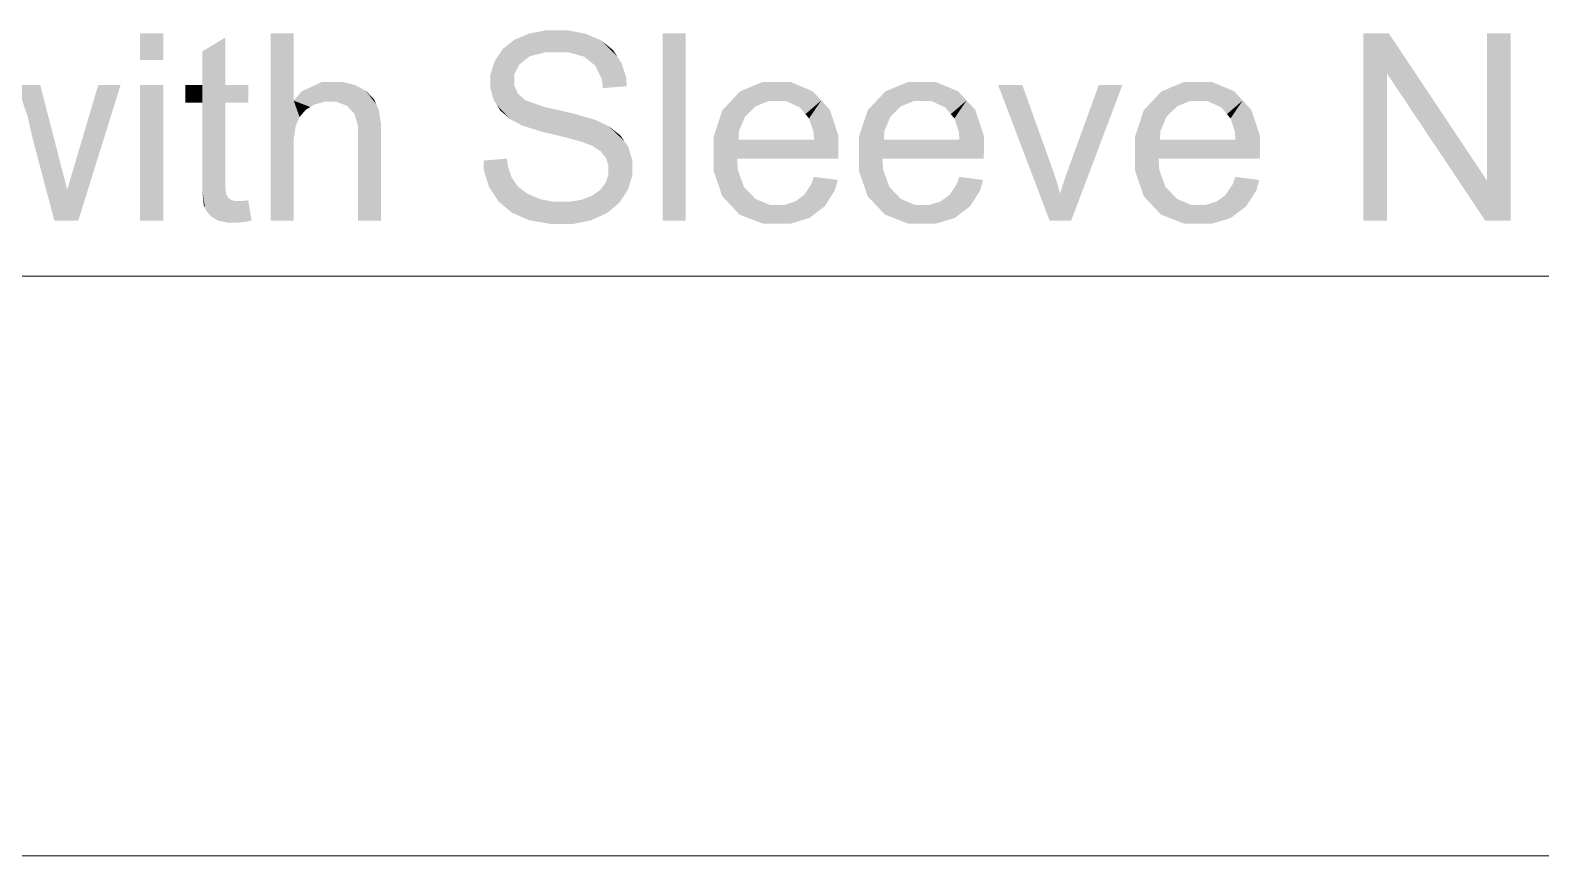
# Model space of a CAD drawing. Header units: millimetres. Extents: x 2 to 579, y 1 to 405.
# Drawn here: x 197.18 to 214.17, y 77.29 to 86.57 of the extents above; entities that cross this region are included whole.
import ezdxf

# ---------------------------------------------------------------- set-up
doc = ezdxf.new("R2010")
doc.units = ezdxf.units.MM
doc.linetypes.add('XKITLINE00', pattern=[0])
doc.layers.add('LinkedObject', color=7, linetype='Continuous', lineweight=0)

# ---------------------------------------------------------------- blocks, each defined once
blk = doc.blocks.new('*A4')
at = {"layer": 'LinkedObject'}
for points in [[(198.678, 86.536), (198.419, 86.239), (198.419, 86.536)], [(198.678, 86.239), (198.419, 86.239), (198.678, 86.536)], [(199.377, 86.49), (199.118, 85.957), (199.118, 86.334)], [(199.118, 85.957), (199.377, 86.49), (199.118, 85.757)], [(199.377, 85.957), (199.118, 85.757), (199.377, 86.49)], [(200.146, 86.536), (199.887, 84.43), (199.887, 86.536)], [(200.146, 85.78), (199.887, 84.43), (200.146, 86.536)], [(202.625, 86.464), (202.74, 86.233), (202.493, 86.359)], [(202.798, 86.279), (202.625, 86.464), (202.712, 86.5)], [(202.74, 86.233), (202.625, 86.464), (202.798, 86.279)], [(202.799, 86.536), (202.982, 86.325), (202.712, 86.5)], [(202.712, 86.5), (202.982, 86.325), (202.798, 86.279)], [(202.992, 86.572), (202.982, 86.325), (202.799, 86.536)], [(203.098, 86.572), (202.982, 86.325), (202.992, 86.572)], [(202.982, 86.325), (203.098, 86.572), (203.109, 86.325)], [(203.098, 86.572), (203.23, 86.325), (203.109, 86.325)], [(203.421, 86.534), (203.098, 86.572), (203.215, 86.572)], [(203.51, 86.496), (203.098, 86.572), (203.421, 86.534)], [(203.413, 86.274), (203.098, 86.572), (203.51, 86.496)], [(203.23, 86.325), (203.098, 86.572), (203.413, 86.274)], [(203.51, 86.496), (203.475, 86.223), (203.413, 86.274)], [(203.6, 86.459), (203.475, 86.223), (203.51, 86.496)], [(203.475, 86.223), (203.6, 86.459), (203.537, 86.172)], [(203.537, 86.172), (203.6, 86.459), (203.785, 86.274)], [(203.785, 86.274), (203.6, 86.459), (203.737, 86.348)], [(204.552, 86.536), (204.293, 84.43), (204.293, 86.536)], [(204.552, 84.43), (204.293, 84.43), (204.552, 86.536)], [(212.171, 86.536), (212.439, 86.083), (212.171, 84.43)], [(212.439, 86.083), (212.171, 86.536), (212.458, 86.536)], [(212.439, 86.083), (212.458, 86.536), (213.543, 84.43)], [(213.543, 84.43), (212.458, 86.536), (213.561, 84.883)], [(213.829, 86.536), (213.561, 84.883), (213.561, 86.536)], [(213.829, 84.43), (213.561, 84.883), (213.829, 86.536)], [(202.448, 86.289), (202.357, 85.991), (202.403, 86.22)], [(202.683, 86.186), (202.357, 85.991), (202.448, 86.289)], [(202.493, 86.359), (202.74, 86.233), (202.448, 86.289)], [(202.448, 86.289), (202.74, 86.233), (202.683, 86.186)], [(202.403, 86.22), (202.357, 85.991), (202.357, 86.071)], [(202.625, 86.075), (202.357, 85.991), (202.683, 86.186)], [(203.785, 86.274), (203.61, 86.021), (203.537, 86.172)], [(203.833, 86.201), (203.61, 86.021), (203.785, 86.274)], [(203.885, 86.035), (203.61, 86.021), (203.833, 86.201)], [(197.295, 85.957), (197.153, 85.605), (197.033, 85.957)], [(197.153, 85.605), (197.295, 85.957), (197.213, 85.343)], [(197.213, 85.343), (197.295, 85.957), (197.524, 85.07)], [(198.199, 85.957), (197.686, 85.074), (197.948, 85.957)], [(197.723, 84.43), (197.686, 85.074), (198.199, 85.957)], [(198.678, 85.957), (198.419, 84.43), (198.419, 85.957)], [(198.678, 84.43), (198.419, 84.43), (198.678, 85.957)], [(198.927, 85.957), (199.118, 85.757), (198.927, 85.757)], [(199.118, 85.957), (199.118, 85.757), (198.927, 85.957)], [(199.377, 85.757), (199.118, 85.757), (199.377, 85.957)], [(199.634, 85.757), (199.377, 85.957), (199.634, 85.957)], [(199.377, 85.757), (199.377, 85.957), (199.634, 85.757)], [(200.464, 85.991), (200.146, 85.78), (200.236, 85.885)], [(200.602, 85.991), (200.146, 85.78), (200.464, 85.991)], [(200.491, 85.767), (200.146, 85.78), (200.602, 85.991)], [(200.491, 85.767), (200.602, 85.991), (200.548, 85.767)], [(200.548, 85.767), (200.602, 85.991), (200.625, 85.767)], [(200.602, 85.991), (200.743, 85.723), (200.625, 85.767)], [(200.686, 85.991), (200.743, 85.723), (200.602, 85.991)], [(200.833, 85.957), (200.743, 85.723), (200.686, 85.991)], [(200.895, 85.924), (200.743, 85.723), (200.833, 85.957)], [(202.357, 85.991), (202.625, 86.075), (202.625, 86.009)], [(202.625, 85.953), (202.357, 85.991), (202.625, 86.009)], [(202.357, 85.991), (202.625, 85.953), (202.357, 85.918)], [(202.357, 85.918), (202.625, 85.953), (202.394, 85.787)], [(202.394, 85.787), (202.625, 85.953), (202.431, 85.729)], [(202.431, 85.729), (202.625, 85.953), (202.666, 85.859)], [(203.889, 85.942), (203.61, 86.021), (203.885, 86.035)], [(203.61, 86.021), (203.889, 85.942), (203.621, 85.921)], [(205.577, 85.991), (205.163, 85.884), (205.42, 85.991)], [(205.49, 85.778), (205.163, 85.884), (205.577, 85.991)], [(205.49, 85.778), (205.577, 85.991), (205.579, 85.778)], [(205.577, 85.991), (205.677, 85.778), (205.579, 85.778)], [(205.98, 85.886), (205.577, 85.991), (205.73, 85.991)], [(206.077, 85.782), (205.577, 85.991), (205.98, 85.886)], [(205.837, 85.703), (205.577, 85.991), (206.077, 85.782)], [(205.677, 85.778), (205.577, 85.991), (205.837, 85.703)], [(207.212, 85.991), (206.797, 85.884), (207.054, 85.991)], [(207.124, 85.778), (206.797, 85.884), (207.212, 85.991)], [(207.124, 85.778), (207.212, 85.991), (207.213, 85.778)], [(207.212, 85.991), (207.312, 85.778), (207.213, 85.778)], [(207.614, 85.886), (207.212, 85.991), (207.364, 85.991)], [(207.711, 85.782), (207.212, 85.991), (207.614, 85.886)], [(207.472, 85.703), (207.212, 85.991), (207.711, 85.782)], [(207.312, 85.778), (207.212, 85.991), (207.472, 85.703)], [(208.337, 85.957), (208.645, 84.43), (208.065, 85.957)], [(208.665, 85.043), (208.645, 84.43), (208.337, 85.957)], [(209.463, 85.957), (208.859, 85.025), (209.198, 85.957)], [(208.886, 84.43), (208.859, 85.025), (209.463, 85.957)], [(210.316, 85.991), (209.901, 85.884), (210.158, 85.991)], [(210.229, 85.778), (209.901, 85.884), (210.316, 85.991)], [(210.229, 85.778), (210.316, 85.991), (210.318, 85.778)], [(210.316, 85.991), (210.416, 85.778), (210.318, 85.778)], [(210.718, 85.886), (210.316, 85.991), (210.469, 85.991)], [(210.815, 85.782), (210.316, 85.991), (210.718, 85.886)], [(210.576, 85.703), (210.316, 85.991), (210.815, 85.782)], [(210.416, 85.778), (210.316, 85.991), (210.576, 85.703)], [(212.171, 84.43), (212.439, 86.083), (212.439, 84.43)], [(200.146, 85.354), (199.887, 84.43), (200.146, 85.78)], [(200.146, 85.354), (200.146, 85.78), (200.168, 85.495)], [(200.168, 85.495), (200.146, 85.78), (200.189, 85.546)], [(200.189, 85.546), (200.146, 85.78), (200.211, 85.597)], [(200.211, 85.597), (200.146, 85.78), (200.282, 85.678)], [(200.282, 85.678), (200.146, 85.78), (200.333, 85.708)], [(200.333, 85.708), (200.146, 85.78), (200.383, 85.738)], [(200.383, 85.738), (200.146, 85.78), (200.491, 85.767)], [(200.895, 85.924), (200.785, 85.679), (200.743, 85.723)], [(200.958, 85.89), (200.785, 85.679), (200.895, 85.924)], [(200.785, 85.679), (200.958, 85.89), (200.827, 85.635)], [(200.827, 85.635), (200.958, 85.89), (201.074, 85.739)], [(201.074, 85.739), (200.958, 85.89), (201.047, 85.798)], [(202.666, 85.859), (202.58, 85.572), (202.431, 85.729)], [(202.707, 85.823), (202.58, 85.572), (202.666, 85.859)], [(202.58, 85.572), (202.707, 85.823), (202.655, 85.532)], [(202.655, 85.532), (202.707, 85.823), (202.747, 85.786)], [(202.655, 85.532), (202.747, 85.786), (202.713, 85.501)], [(202.713, 85.501), (202.747, 85.786), (202.916, 85.436)], [(202.916, 85.436), (202.747, 85.786), (202.957, 85.711)], [(205.064, 85.778), (204.866, 85.373), (204.965, 85.672)], [(205.219, 85.599), (204.866, 85.373), (205.064, 85.778)], [(205.163, 85.884), (205.341, 85.718), (205.064, 85.778)], [(205.064, 85.778), (205.341, 85.718), (205.219, 85.599)], [(205.341, 85.718), (205.163, 85.884), (205.49, 85.778)], [(205.837, 85.703), (206.077, 85.782), (205.899, 85.629)], [(206.077, 85.782), (205.939, 85.58), (205.899, 85.629)], [(205.939, 85.58), (206.077, 85.782), (205.988, 85.436)], [(205.988, 85.436), (206.077, 85.782), (206.27, 85.385)], [(206.27, 85.385), (206.077, 85.782), (206.174, 85.678)], [(206.698, 85.778), (206.5, 85.373), (206.599, 85.672)], [(206.854, 85.599), (206.5, 85.373), (206.698, 85.778)], [(206.797, 85.884), (206.975, 85.718), (206.698, 85.778)], [(206.698, 85.778), (206.975, 85.718), (206.854, 85.599)], [(206.975, 85.718), (206.797, 85.884), (207.124, 85.778)], [(207.472, 85.703), (207.711, 85.782), (207.533, 85.629)], [(207.711, 85.782), (207.574, 85.58), (207.533, 85.629)], [(207.574, 85.58), (207.711, 85.782), (207.622, 85.436)], [(207.622, 85.436), (207.711, 85.782), (207.905, 85.385)], [(207.905, 85.385), (207.711, 85.782), (207.808, 85.678)], [(209.802, 85.778), (209.604, 85.373), (209.703, 85.672)], [(209.958, 85.599), (209.604, 85.373), (209.802, 85.778)], [(209.901, 85.884), (210.079, 85.718), (209.802, 85.778)], [(209.802, 85.778), (210.079, 85.718), (209.958, 85.599)], [(210.079, 85.718), (209.901, 85.884), (210.229, 85.778)], [(210.576, 85.703), (210.815, 85.782), (210.638, 85.629)], [(210.815, 85.782), (210.678, 85.58), (210.638, 85.629)], [(210.678, 85.58), (210.815, 85.782), (210.727, 85.436)], [(210.727, 85.436), (210.815, 85.782), (211.009, 85.385)], [(211.009, 85.385), (210.815, 85.782), (210.912, 85.678)], [(199.118, 84.877), (199.377, 85.757), (199.377, 84.863)], [(199.118, 85.757), (199.377, 85.757), (199.118, 84.877)], [(201.074, 85.739), (200.869, 85.494), (200.827, 85.635)], [(201.101, 85.68), (200.869, 85.494), (201.074, 85.739)], [(201.128, 85.509), (200.869, 85.494), (201.101, 85.68)], [(202.431, 85.729), (202.58, 85.572), (202.468, 85.67)], [(202.916, 85.436), (202.957, 85.711), (203.061, 85.401)], [(203.061, 85.401), (202.957, 85.711), (203.127, 85.672)], [(203.061, 85.401), (203.127, 85.672), (203.206, 85.366)], [(203.206, 85.366), (203.127, 85.672), (203.296, 85.634)], [(203.206, 85.366), (203.296, 85.634), (203.394, 85.315)], [(203.394, 85.315), (203.296, 85.634), (203.436, 85.298)], [(203.436, 85.298), (203.296, 85.634), (203.502, 85.273)], [(203.529, 85.567), (203.502, 85.273), (203.296, 85.634)], [(201.128, 85.397), (200.869, 85.494), (201.128, 85.509)], [(200.869, 85.494), (201.128, 85.397), (200.869, 85.397)], [(203.593, 85.538), (203.502, 85.273), (203.529, 85.567)], [(203.502, 85.273), (203.593, 85.538), (203.597, 85.211)], [(203.597, 85.211), (203.593, 85.538), (203.684, 85.496)], [(203.597, 85.211), (203.684, 85.496), (203.626, 85.174)], [(203.626, 85.174), (203.684, 85.496), (203.655, 85.137)], [(203.684, 85.496), (203.864, 85.324), (203.655, 85.137)], [(203.864, 85.324), (203.684, 85.496), (203.82, 85.388)], [(205.152, 85.44), (204.866, 85.373), (205.219, 85.599)], [(204.866, 85.373), (205.152, 85.44), (205.146, 85.34)], [(205.988, 85.436), (206.27, 85.385), (205.997, 85.34)], [(206.787, 85.44), (206.5, 85.373), (206.854, 85.599)], [(206.5, 85.373), (206.787, 85.44), (206.78, 85.34)], [(207.622, 85.436), (207.905, 85.385), (207.631, 85.34)], [(209.891, 85.44), (209.604, 85.373), (209.958, 85.599)], [(209.604, 85.373), (209.891, 85.44), (209.884, 85.34)], [(210.727, 85.436), (211.009, 85.385), (210.735, 85.34)], [(197.524, 85.07), (197.455, 84.43), (197.213, 85.343)], [(200.146, 85.265), (199.887, 84.43), (200.146, 85.354)], [(199.887, 84.43), (200.146, 85.265), (200.146, 84.43)], [(200.869, 84.43), (201.128, 85.397), (201.128, 84.43)], [(200.869, 85.397), (201.128, 85.397), (200.869, 84.43)], [(203.655, 85.137), (203.864, 85.324), (203.684, 85.05)], [(203.684, 85.05), (203.864, 85.324), (203.908, 85.259)], [(205.146, 85.34), (204.866, 85.181), (204.866, 85.373)], [(205.146, 85.34), (206.27, 85.196), (204.866, 85.181)], [(205.997, 85.34), (206.27, 85.196), (205.146, 85.34)], [(206.27, 85.196), (205.997, 85.34), (206.27, 85.385)], [(206.78, 85.34), (206.5, 85.181), (206.5, 85.373)], [(206.78, 85.34), (207.905, 85.196), (206.5, 85.181)], [(207.631, 85.34), (207.905, 85.196), (206.78, 85.34)], [(207.905, 85.196), (207.631, 85.34), (207.905, 85.385)], [(209.884, 85.34), (209.604, 85.181), (209.604, 85.373)], [(209.884, 85.34), (211.009, 85.196), (209.604, 85.181)], [(210.735, 85.34), (211.009, 85.196), (209.884, 85.34)], [(211.009, 85.196), (210.735, 85.34), (211.009, 85.385)], [(202.552, 85.05), (202.28, 85.106), (202.543, 85.129)], [(202.28, 85.106), (202.395, 84.728), (202.282, 85.001)], [(202.552, 85.05), (202.395, 84.728), (202.28, 85.106)], [(203.684, 85.05), (203.908, 85.259), (203.684, 85.001)], [(203.684, 85.001), (203.908, 85.259), (203.684, 84.952)], [(203.908, 85.259), (203.952, 85.024), (203.684, 84.952)], [(203.952, 85.024), (203.908, 85.259), (203.952, 85.109)], [(206.27, 85.185), (204.866, 85.181), (206.27, 85.196)], [(206.27, 85.15), (204.866, 85.181), (206.27, 85.185)], [(204.866, 85.181), (205.062, 84.602), (204.866, 84.995)], [(205.138, 85.002), (205.062, 84.602), (204.866, 85.181)], [(205.138, 85.002), (204.866, 85.181), (205.131, 85.127)], [(206.269, 85.127), (204.866, 85.181), (206.27, 85.15)], [(205.131, 85.127), (204.866, 85.181), (206.269, 85.127)], [(207.905, 85.185), (206.5, 85.181), (207.905, 85.196)], [(207.904, 85.15), (206.5, 85.181), (207.905, 85.185)], [(206.5, 85.181), (206.696, 84.602), (206.5, 84.995)], [(206.773, 85.002), (206.696, 84.602), (206.5, 85.181)], [(206.773, 85.002), (206.5, 85.181), (206.765, 85.127)], [(207.903, 85.127), (206.5, 85.181), (207.904, 85.15)], [(206.765, 85.127), (206.5, 85.181), (207.903, 85.127)], [(211.009, 85.185), (209.604, 85.181), (211.009, 85.196)], [(211.008, 85.15), (209.604, 85.181), (211.009, 85.185)], [(209.604, 85.181), (209.8, 84.602), (209.604, 84.995)], [(209.877, 85.002), (209.8, 84.602), (209.604, 85.181)], [(209.877, 85.002), (209.604, 85.181), (209.87, 85.127)], [(211.007, 85.127), (209.604, 85.181), (211.008, 85.15)], [(209.87, 85.127), (209.604, 85.181), (211.007, 85.127)], [(197.599, 84.779), (197.455, 84.43), (197.524, 85.07)], [(197.686, 85.074), (197.723, 84.43), (197.599, 84.779)], [(202.282, 85.001), (202.395, 84.728), (202.34, 84.812)], [(202.595, 84.92), (202.395, 84.728), (202.552, 85.05)], [(202.395, 84.728), (202.595, 84.92), (202.45, 84.644)], [(202.45, 84.644), (202.595, 84.92), (202.601, 84.519)], [(202.629, 84.869), (202.601, 84.519), (202.595, 84.92)], [(203.655, 84.862), (203.952, 85.024), (203.904, 84.782)], [(203.684, 84.952), (203.952, 85.024), (203.655, 84.862)], [(203.904, 84.782), (203.952, 85.024), (203.952, 84.94)], [(204.866, 84.995), (205.062, 84.602), (204.964, 84.706)], [(205.209, 84.809), (205.062, 84.602), (205.138, 85.002)], [(206.262, 84.889), (205.964, 84.841), (205.994, 84.923)], [(206.5, 84.995), (206.696, 84.602), (206.598, 84.706)], [(206.844, 84.809), (206.696, 84.602), (206.773, 85.002)], [(207.896, 84.889), (207.599, 84.841), (207.628, 84.923)], [(208.692, 84.969), (208.645, 84.43), (208.665, 85.043)], [(208.741, 84.815), (208.645, 84.43), (208.692, 84.969)], [(208.828, 84.94), (208.886, 84.43), (208.78, 84.795)], [(208.859, 85.025), (208.886, 84.43), (208.828, 84.94)], [(209.604, 84.995), (209.8, 84.602), (209.702, 84.706)], [(209.948, 84.809), (209.8, 84.602), (209.877, 85.002)], [(211, 84.889), (210.703, 84.841), (210.732, 84.923)], [(197.455, 84.43), (197.599, 84.779), (197.723, 84.43)], [(199.377, 84.863), (199.118, 84.76), (199.118, 84.877)], [(199.377, 84.807), (199.118, 84.76), (199.377, 84.863)], [(199.377, 84.807), (199.15, 84.571), (199.118, 84.76)], [(199.118, 84.76), (199.15, 84.571), (199.134, 84.607)], [(199.384, 84.736), (199.15, 84.571), (199.377, 84.807)], [(202.663, 84.819), (202.601, 84.519), (202.629, 84.869)], [(202.663, 84.819), (202.697, 84.478), (202.601, 84.519)], [(202.769, 84.737), (202.697, 84.478), (202.663, 84.819)], [(203.595, 84.779), (203.856, 84.708), (203.505, 84.714)], [(203.625, 84.821), (203.904, 84.782), (203.595, 84.779)], [(203.856, 84.708), (203.595, 84.779), (203.904, 84.782)], [(203.655, 84.862), (203.904, 84.782), (203.625, 84.821)], [(205.062, 84.602), (205.209, 84.809), (205.159, 84.499)], [(205.273, 84.743), (205.159, 84.499), (205.209, 84.809)], [(205.885, 84.721), (206.262, 84.889), (206.113, 84.59)], [(205.964, 84.841), (206.262, 84.889), (205.885, 84.721)], [(206.113, 84.59), (206.262, 84.889), (206.23, 84.772)], [(206.696, 84.602), (206.844, 84.809), (206.794, 84.499)], [(206.907, 84.743), (206.794, 84.499), (206.844, 84.809)], [(207.519, 84.721), (207.896, 84.889), (207.748, 84.59)], [(207.599, 84.841), (207.896, 84.889), (207.519, 84.721)], [(207.748, 84.59), (207.896, 84.889), (207.864, 84.772)], [(208.763, 84.735), (208.645, 84.43), (208.741, 84.815)], [(208.78, 84.795), (208.886, 84.43), (208.763, 84.735)], [(209.8, 84.602), (209.948, 84.809), (209.898, 84.499)], [(210.012, 84.743), (209.898, 84.499), (209.948, 84.809)], [(210.623, 84.721), (211, 84.889), (210.852, 84.59)], [(210.703, 84.841), (211, 84.889), (210.623, 84.721)], [(210.852, 84.59), (211, 84.889), (210.969, 84.772)], [(213.561, 84.883), (213.829, 84.43), (213.543, 84.43)], [(199.391, 84.72), (199.15, 84.571), (199.384, 84.736)], [(199.15, 84.571), (199.391, 84.72), (199.398, 84.704)], [(199.15, 84.571), (199.398, 84.704), (199.166, 84.535)], [(199.166, 84.535), (199.398, 84.704), (199.22, 84.476)], [(199.22, 84.476), (199.398, 84.704), (199.259, 84.454)], [(199.259, 84.454), (199.398, 84.704), (199.42, 84.679)], [(199.42, 84.679), (199.298, 84.431), (199.259, 84.454)], [(199.435, 84.67), (199.298, 84.431), (199.42, 84.679)], [(199.45, 84.661), (199.298, 84.431), (199.435, 84.67)], [(199.298, 84.431), (199.45, 84.661), (199.407, 84.409)], [(199.407, 84.409), (199.45, 84.661), (199.477, 84.409)], [(199.477, 84.409), (199.45, 84.661), (199.494, 84.651)], [(199.494, 84.651), (199.52, 84.409), (199.477, 84.409)], [(199.522, 84.651), (199.52, 84.409), (199.494, 84.651)], [(199.522, 84.651), (199.618, 84.421), (199.52, 84.409)], [(199.544, 84.651), (199.618, 84.421), (199.522, 84.651)], [(199.618, 84.421), (199.544, 84.651), (199.6, 84.656)], [(199.672, 84.432), (199.6, 84.656), (199.634, 84.66)], [(199.618, 84.421), (199.6, 84.656), (199.672, 84.432)], [(202.697, 84.478), (202.769, 84.737), (202.794, 84.436)], [(202.841, 84.705), (202.794, 84.436), (202.769, 84.737)], [(202.912, 84.674), (202.794, 84.436), (202.841, 84.705)], [(202.912, 84.674), (203.033, 84.394), (202.794, 84.436)], [(203.073, 84.643), (203.033, 84.394), (202.912, 84.674)], [(203.073, 84.643), (203.175, 84.394), (203.033, 84.394)], [(203.163, 84.643), (203.175, 84.394), (203.073, 84.643)], [(203.163, 84.643), (203.288, 84.394), (203.175, 84.394)], [(203.242, 84.643), (203.288, 84.394), (203.163, 84.643)], [(203.383, 84.667), (203.58, 84.477), (203.242, 84.643)], [(203.242, 84.643), (203.58, 84.477), (203.288, 84.394)], [(203.444, 84.69), (203.808, 84.634), (203.383, 84.667)], [(203.67, 84.518), (203.383, 84.667), (203.808, 84.634)], [(203.58, 84.477), (203.383, 84.667), (203.67, 84.518)], [(203.505, 84.714), (203.808, 84.634), (203.444, 84.69)], [(203.505, 84.714), (203.856, 84.708), (203.808, 84.634)], [(205.337, 84.676), (205.159, 84.499), (205.273, 84.743)], [(205.337, 84.676), (205.592, 84.396), (205.159, 84.499)], [(205.496, 84.609), (205.592, 84.396), (205.337, 84.676)], [(205.592, 84.609), (205.592, 84.396), (205.496, 84.609)], [(205.663, 84.609), (206.028, 84.526), (205.592, 84.396)], [(205.663, 84.609), (205.592, 84.396), (205.592, 84.609)], [(205.784, 84.647), (206.028, 84.526), (205.663, 84.609)], [(205.834, 84.684), (206.113, 84.59), (205.784, 84.647)], [(206.028, 84.526), (205.784, 84.647), (206.113, 84.59)], [(205.885, 84.721), (206.113, 84.59), (205.834, 84.684)], [(206.971, 84.676), (206.794, 84.499), (206.907, 84.743)], [(206.971, 84.676), (207.226, 84.396), (206.794, 84.499)], [(207.131, 84.609), (207.226, 84.396), (206.971, 84.676)], [(207.226, 84.609), (207.226, 84.396), (207.131, 84.609)], [(207.297, 84.609), (207.662, 84.526), (207.226, 84.396)], [(207.297, 84.609), (207.226, 84.396), (207.226, 84.609)], [(207.418, 84.647), (207.662, 84.526), (207.297, 84.609)], [(207.469, 84.684), (207.748, 84.59), (207.418, 84.647)], [(207.662, 84.526), (207.418, 84.647), (207.748, 84.59)], [(207.519, 84.721), (207.748, 84.59), (207.469, 84.684)], [(208.763, 84.735), (208.886, 84.43), (208.645, 84.43)], [(210.076, 84.676), (209.898, 84.499), (210.012, 84.743)], [(210.076, 84.676), (210.33, 84.396), (209.898, 84.499)], [(210.235, 84.609), (210.33, 84.396), (210.076, 84.676)], [(210.33, 84.609), (210.33, 84.396), (210.235, 84.609)], [(210.401, 84.609), (210.766, 84.526), (210.33, 84.396)], [(210.401, 84.609), (210.33, 84.396), (210.33, 84.609)], [(210.523, 84.647), (210.766, 84.526), (210.401, 84.609)], [(210.573, 84.684), (210.852, 84.59), (210.523, 84.647)], [(210.766, 84.526), (210.523, 84.647), (210.852, 84.59)], [(210.623, 84.721), (210.852, 84.59), (210.573, 84.684)], [(203.288, 84.394), (203.58, 84.477), (203.49, 84.436)], [(205.159, 84.499), (205.592, 84.396), (205.425, 84.396)], [(205.592, 84.396), (206.028, 84.526), (205.724, 84.396)], [(205.724, 84.396), (206.028, 84.526), (205.943, 84.461)], [(206.794, 84.499), (207.226, 84.396), (207.059, 84.396)], [(207.226, 84.396), (207.662, 84.526), (207.359, 84.396)], [(207.359, 84.396), (207.662, 84.526), (207.577, 84.461)], [(209.898, 84.499), (210.33, 84.396), (210.163, 84.396)], [(210.33, 84.396), (210.766, 84.526), (210.463, 84.396)], [(210.463, 84.396), (210.766, 84.526), (210.681, 84.461)]]:
    blk.add_hatch(color=7, dxfattribs=at).paths.add_polyline_path(points, flags=17)
at = {"layer": 'LinkedObject', "color": 7, "linetype": 'XKITLINE00', "lineweight": 0}
for p, q in [((196.101, 83.807), (198.223, 83.807)), ((198.223, 83.807), (198.876, 83.807)), ((198.876, 83.807), (199.693, 83.807)), ((199.693, 83.807), (201.328, 83.807)), ((201.328, 83.807), (202.145, 83.807)), ((202.145, 83.807), (204.105, 83.807)), ((204.105, 83.807), (204.758, 83.807)), ((204.758, 83.807), (206.393, 83.807)), ((206.393, 83.807), (208.027, 83.807)), ((208.027, 83.807), (209.497, 83.807)), ((209.497, 83.807), (211.131, 83.807)), ((211.131, 83.807), (211.948, 83.807)), ((211.948, 83.807), (214.071, 83.807)), ((214.071, 83.807), (215.705, 83.807))]:
    blk.add_line(p, q, dxfattribs=at)
at = {"layer": 'LinkedObject', "color": 2, "linetype": 'XKITLINE00', "lineweight": 0}
blk.add_line((244.399, 77.293), (160.246, 77.293), dxfattribs=at)

msp = doc.modelspace()

# ---------------------------------------------------------------- block references
at = {"lineweight": 0}
msp.add_blockref('*A4', (0, 0), dxfattribs=at)

doc.saveas('drawing.dxf')
